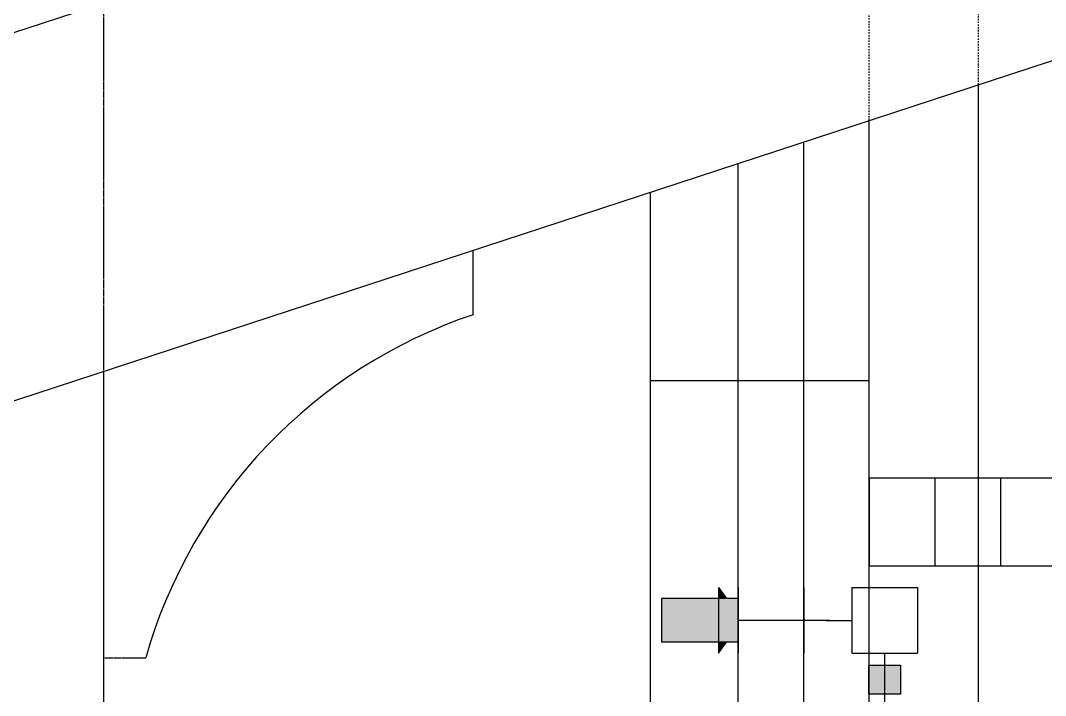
# Model space of a CAD drawing. Header units: millimetres. Extents: x 315178 to 535220, y 80241 to 421603.
# Drawn here: x 402846 to 407533, y 324405 to 327490 of the extents above; entities that cross this region are included whole.
import ezdxf

# ---------------------------------------------------------------- set-up
doc = ezdxf.new("R2010")
doc.units = ezdxf.units.MM
doc.linetypes.add('DASHDOT2', pattern=[12.7, 6.35, -3.175, 0, -3.175])
doc.linetypes.add('HIDDEN2', pattern=[4.7625, 3.175, -1.5875])
for name, color, linetype in [('04', 1, 'Continuous'), ('DIB-035', 1, 'Continuous'), ('DIB-050', 111, 'Continuous'), ('DIB-065', 4, 'Continuous'), ('EJES', 6, 'DASHDOT2'), ('OCU-035', 1, 'HIDDEN2')]:
    doc.layers.add(name, color=color, linetype=linetype)

msp = doc.modelspace()

# ---------------------------------------------------------------- linework, layer by layer
at = {"layer": '04'}
for p, q in [((407227.2, 317843.2), (407227.2, 327197.1)), ((406727.2, 317843.2), (406727.2, 327033.2))]:
    msp.add_line(p, q, dxfattribs=at)
at = {"layer": 'DIB-035'}
for p, q in [((406427.2, 322643.2), (406427.2, 326934.9)), ((406127.2, 322643.2), (406127.2, 326836.6)), ((405727.2, 322643.2), (405727.2, 326705.6)), ((404915.1, 326145), (404915.1, 326438.8)), ((406727.2, 325843.2), (405727.2, 325843.2)), ((411227.2, 325398.2), (406727.2, 325398.2)), ((406727.2, 325398.2), (406727.2, 324998.2)), ((407027.2, 325398.2), (407027.2, 324998.2)), ((407327.2, 325398.2), (407327.2, 324998.2)), ((406727.2, 324998.2), (411227.2, 324998.2)), ((406037.7, 324898.2), (406074.2, 324848.2)), ((406037.7, 324898.2), (406037.7, 324598.2)), ((406127.2, 324898.2), (406127.2, 324598.2)), ((406427.2, 324898.2), (406427.2, 324598.2)), ((406647.2, 324898.2), (406947.2, 324898.2)), ((406647.2, 324898.2), (406647.2, 324598.2)), ((406947.2, 324898.2), (406947.2, 324598.2)), ((406127.2, 324848.2), (405777.2, 324848.2)), ((405777.2, 324848.2), (405777.2, 324648.2)), ((406427.2, 324748.2), (406127.2, 324748.2)), ((406547.2, 324748.2), (406427.2, 324748.2)), ((406527.2, 324748.2), (406647.2, 324748.2)), ((406127.2, 324648.2), (405777.2, 324648.2)), ((406037.7, 324598.2), (406074.2, 324648.2)), ((406647.2, 324598.2), (406947.2, 324598.2))]:
    msp.add_line(p, q, dxfattribs=at)
msp.add_arc((405654.2, 323940.7), 2325, 108.5349, 164.1065, dxfattribs=at)
for points in [[(406037.7, 324848.2), (406074.2, 324848.2), (406037.7, 324898.2)], [(405777.2, 324848.2), (405777.2, 324648.2), (406127.2, 324848.2), (406127.2, 324648.2)], [(406037.7, 324648.2), (406074.2, 324648.2), (406037.7, 324598.2)]]:
    msp.add_solid(points, dxfattribs=at)
at = {"layer": 'DIB-050'}
for p, q in [((393606.2, 324417.8), (405183.9, 328211.2)), ((402606.2, 325683), (407978.6, 327443.2)), ((403227.2, 317843.2), (403227.2, 325886.4))]:
    msp.add_line(p, q, dxfattribs=at)
at = {"layer": 'DIB-065'}
for p, q in [((406797.2, 324598.2), (406797.2, 324363.5)), ((406725.2, 324543.3), (406869.2, 324543.3)), ((406725.2, 324411), (406725.2, 324543.3)), ((406869.2, 324543.3), (406869.2, 324411)), ((406869.2, 324411), (406725.2, 324411))]:
    msp.add_line(p, q, dxfattribs=at)
msp.add_solid([(406725.2, 324543.3), (406725.2, 324411), (406869.2, 324543.3), (406869.2, 324411)], dxfattribs=at)
at = {"layer": 'EJES'}
for p, q in [((406727.2, 327033.2), (406727.2, 330843.2)), ((407227.2, 327197.1), (407227.2, 329778.2))]:
    msp.add_line(p, q, dxfattribs=at)
at = {"layer": 'OCU-035'}
for p, q in [((403227.2, 325886.4), (403227.2, 327570.1)), ((403227.2, 324577.3), (403418.1, 324577.3))]:
    msp.add_line(p, q, dxfattribs=at)

doc.saveas('drawing.dxf')
